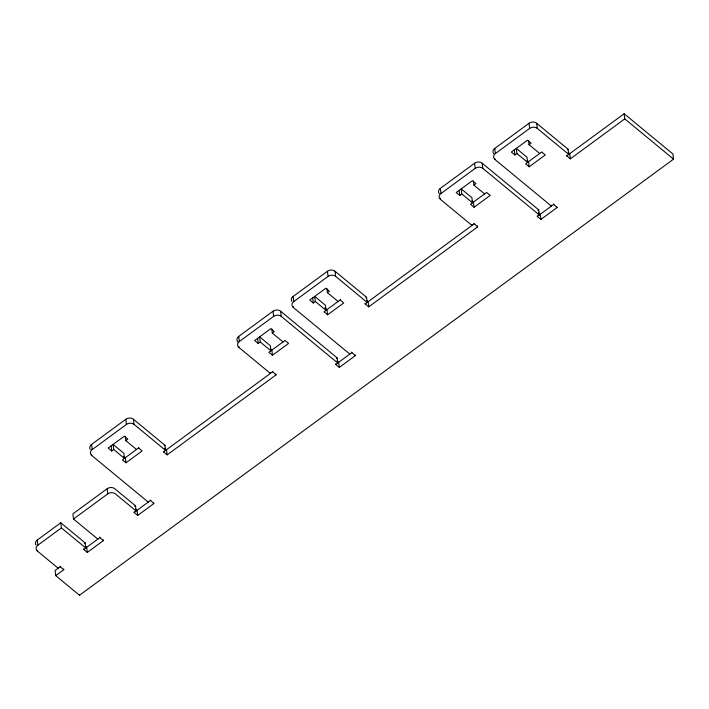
<?xml version="1.0" encoding="UTF-8"?>
<svg xmlns="http://www.w3.org/2000/svg" width="709" height="709" viewBox="0 0 709 709"><rect width="100%" height="100%" fill="white"/><g stroke="black" fill="none" stroke-linecap="round" stroke-linejoin="round"><path stroke-width="1.06" d="M90.282 449.417A5.397 4.157 -6.9 0 1 91.567 444.437L125.839 419.276A5.397 4.157 -6.9 0 1 133.443 419.267L164.975 445.287L165.596 450.419L163.575 451.899L167.147 454.85L276.005 374.928L275.89 373.962M237.967 342.022A5.397 4.157 -6.9 0 1 238.729 336.394L273 311.233A5.397 4.157 -6.9 0 1 280.604 311.224L337.121 357.859L337.741 362.999L335.729 364.479L339.301 367.43L355.422 355.59L355.351 354.943M291.878 301.414A5.397 4.157 -6.9 0 1 293.163 296.433L327.434 271.272A5.397 4.157 -6.9 0 1 335.038 271.263L366.562 297.284L367.191 302.415L365.17 303.895L368.742 306.846L477.6 226.924L477.485 225.958M439.279 193.717A5.397 4.157 -6.9 0 1 440.324 188.39L474.596 163.238A5.397 4.157 -6.9 0 1 482.2 163.221L538.716 209.864L539.336 214.995L537.325 216.475L540.896 219.427L557.017 207.586L556.937 206.939M493.712 153.756A5.397 4.157 -6.9 0 1 494.758 148.438L529.029 123.277A5.397 4.157 -6.9 0 1 536.633 123.26L568.157 149.28L568.786 154.42L566.766 155.9L570.337 158.843L624.762 118.882L624.142 113.741L569.717 153.702L570.337 158.843M148.163 501.485L148.243 502.123L91.727 455.479A5.397 4.157 -6.9 0 1 92.188 449.577L126.459 424.416A5.397 4.157 -6.9 0 1 134.063 424.399L165.596 450.419M270.306 372.5L270.421 373.457L238.889 347.437A5.397 4.157 -6.9 0 1 239.35 341.534L273.621 316.374A5.397 4.157 -6.9 0 1 281.225 316.356L337.741 362.999M349.759 353.481L349.838 354.119L293.322 307.476A5.397 4.157 -6.9 0 1 293.783 301.573L328.054 276.413A5.397 4.157 -6.9 0 1 335.658 276.395L367.191 302.415M471.902 224.496L472.017 225.462L440.484 199.442A5.397 4.157 -6.9 0 1 440.945 193.53L475.216 168.37A5.397 4.157 -6.9 0 1 482.82 168.361L539.336 214.995M551.318 205.158L551.434 206.115L494.917 159.481A5.397 4.157 -6.9 0 1 495.378 153.569L529.65 128.409A5.397 4.157 -6.9 0 1 537.254 128.4L568.786 154.42M136.527 449.488L125.821 440.652L127.842 439.172L124.27 436.23L108.14 448.07L111.712 451.013L113.724 449.533L113.103 444.401L123.818 453.237L124.438 458.369L122.418 459.849L125.989 462.8L142.119 450.959L138.547 448.008M283.024 341.942L272.318 333.106L274.33 331.626L270.758 328.684L254.637 340.524L258.2 343.466L260.221 341.986L259.6 336.846L270.306 345.691L270.927 350.822L268.915 352.302L272.478 355.253L288.607 343.413L285.036 340.462L271.857 350.113L272.478 355.253M338.122 301.493L327.416 292.649L329.437 291.169L325.865 288.226L309.736 300.067L313.307 303.009L315.319 301.529L314.699 296.397L325.404 305.233L326.034 310.374L324.013 311.854L327.585 314.796L343.714 302.956L340.143 300.013M484.619 193.938L473.913 185.102L475.925 183.622L472.354 180.68L456.224 192.52L459.795 195.462L461.816 193.982L461.196 188.851L471.902 197.687L472.522 202.818L470.51 204.298L474.073 207.25L490.203 195.409L486.631 192.458L473.452 202.109L474.073 207.25M539.717 153.49L529.011 144.654L531.023 143.174L527.461 140.222L511.331 152.063L514.902 155.014L516.914 153.534L516.294 148.394L527 157.23L527.62 162.37L525.608 163.85L529.18 166.792L545.31 154.952L541.738 152.01L528.559 161.661L529.18 166.792M125.989 462.8L125.369 457.659L138.946 447.689M327.585 314.796L326.964 309.656L340.542 299.685M164.213 445.837L164.975 445.287M365.809 297.833L366.562 297.284M567.404 149.838L568.157 149.28M35.973 545.017A5.397 4.157 -6.9 0 1 37.258 540.036L60.779 522.772L85.133 542.864L85.754 548.004L83.733 549.484L87.304 552.426L103.434 540.586L103.354 539.948M153.756 502.947L153.826 503.585L137.706 515.425L134.134 512.483L136.146 511.003L135.525 505.863L114.707 488.687A5.397 4.157 -6.9 0 0 107.148 488.731L72.876 513.892L73.497 519.032L97.842 539.124L97.771 538.486M167.147 454.85L166.526 449.71L272.708 371.755M368.742 306.846L368.122 301.706L474.303 223.752M58.12 567.59L58.2 568.228L37.417 551.079A5.397 4.157 -6.9 0 1 37.878 545.177L61.399 527.913L60.779 522.772M73.497 519.032L107.768 493.872A5.397 4.157 -6.9 0 1 115.328 493.819L136.146 511.003M84.371 543.422L85.133 542.864M134.772 506.421L135.525 505.863M336.367 358.417L337.121 357.859M537.963 210.413L538.716 209.864M60.141 566.11L60.212 566.748L55.098 570.479L55.719 575.619L79.514 595.259L673.55 159.144L672.93 154.004L624.142 113.741M87.304 552.426L86.684 547.295L99.863 537.644L99.783 537.005M137.706 515.425L137.085 510.294L150.662 500.324M339.301 367.43L338.672 362.29L351.859 352.639L351.779 352.001M540.896 219.427L540.267 214.286L553.853 204.316M55.719 575.619L63.783 569.699L63.704 569.052M624.762 118.882L673.55 159.144M568.148 152.417L569.717 153.702M527.133 160.482L528.559 161.661M516.914 153.534L527.62 162.37M557.017 207.586L553.375 203.997M538.486 212.815L540.267 214.286M472.026 200.931L473.452 202.109M461.816 193.982L472.522 202.818M477.6 226.924L473.958 223.335M367.005 300.784L368.122 301.706M324.819 307.892L326.964 309.656M315.319 301.529L326.034 310.374M351.859 352.639L355.422 355.59M337.112 360.996L338.672 362.29M270.43 348.934L271.857 350.113M260.221 341.986L270.927 350.822M276.005 374.928L272.362 371.339M164.736 448.239L166.526 449.71M123.942 456.481L125.369 457.659M113.724 449.533L124.438 458.369M153.826 503.585L150.184 500.005M135.747 509.186L137.085 510.294M99.863 537.644L103.434 540.586M85.346 546.187L86.684 547.295M61.399 527.913L85.754 548.004M60.212 566.748L63.783 569.699M566.686 155.253L566.766 155.9M536.633 123.26L537.254 128.4M529.029 123.277L529.65 128.409M528.515 140.542L529.011 144.654M537.245 215.837L537.325 216.475M514.282 149.874L514.902 155.014M494.758 148.438L495.378 153.569M494.802 158.515L494.917 159.481M482.2 163.221L482.82 168.361M474.596 163.238L475.216 168.37M473.408 180.999L473.913 185.102M459.175 190.331L459.795 195.462M440.324 188.39L440.945 193.53M440.333 198.157L440.484 199.442M365.091 303.257L365.17 303.895M335.038 271.263L335.658 276.395M327.434 271.272L328.054 276.413M326.92 288.545L327.416 292.649M335.649 363.841L335.729 364.479M312.687 297.877L313.307 303.009M293.163 296.433L293.783 301.573M293.207 306.518L293.322 307.476M280.604 311.224L281.225 316.356M273 311.233L273.621 316.374M271.813 328.994L272.318 333.106M257.58 338.326L258.2 343.466M238.729 336.394L239.35 341.534M238.773 346.479L238.889 347.437M163.495 451.261L163.575 451.899M133.443 419.267L134.063 424.399M125.839 419.276L126.459 424.416M125.325 436.549L125.821 440.652M134.054 511.845L134.134 512.483M111.091 445.881L111.712 451.013M107.148 488.731L107.768 493.872M91.567 444.437L92.188 449.577M91.567 454.194L91.727 455.479M83.653 548.837L83.733 549.484M79.443 594.612L79.514 595.259M37.258 540.036L37.878 545.177M37.338 550.441L37.417 551.079"/></g></svg>
